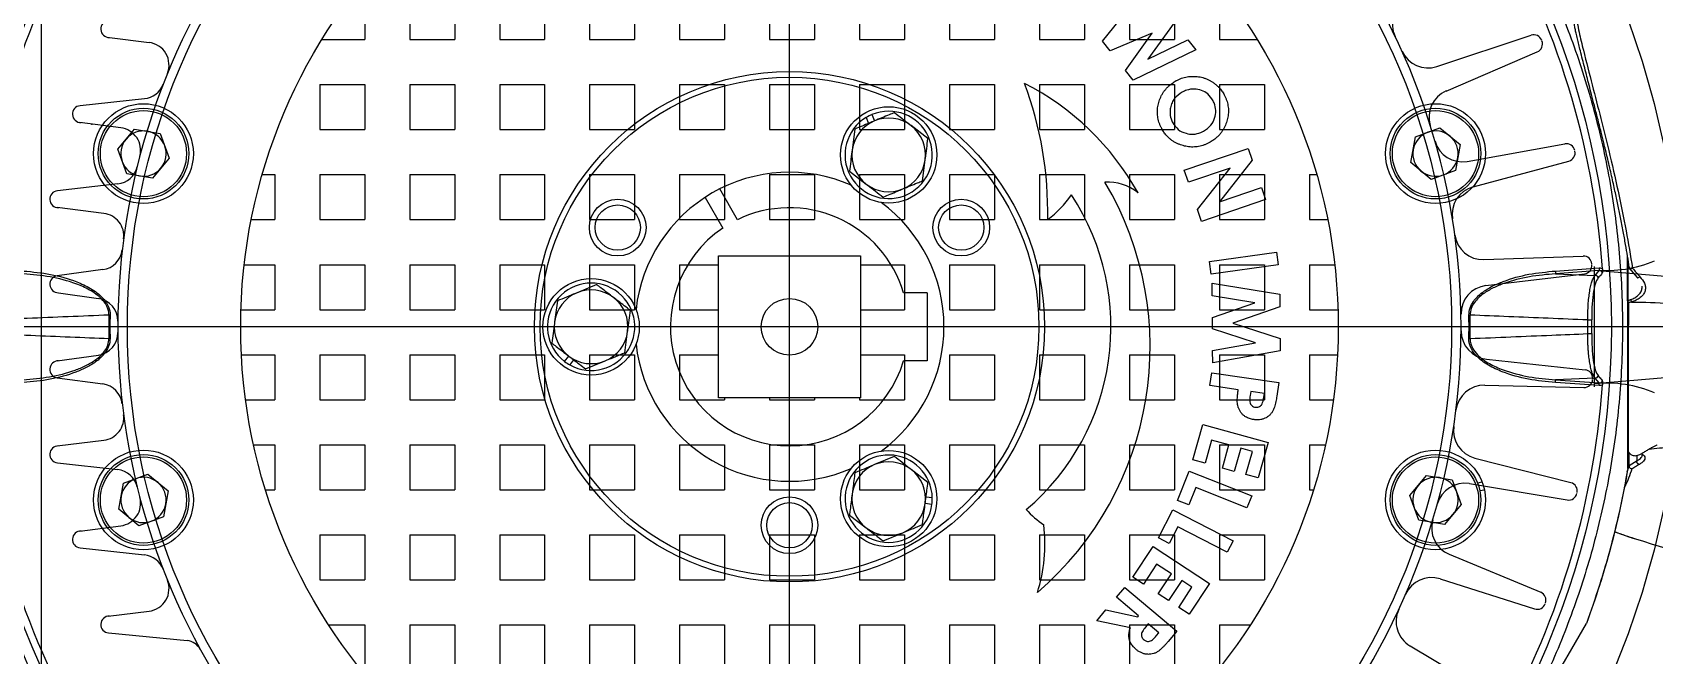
# Model space of a CAD drawing. Header units: millimetres. Extents: x 89978 to 501025, y -351975 to 835730.
# Drawn here: x 272104.1 to 272390.3, y -165499.4 to -165389.5 of the extents above; entities that cross this region are included whole.
import ezdxf

# ---------------------------------------------------------------- set-up
doc = ezdxf.new("R2010")
doc.units = ezdxf.units.MM
doc.header["$LTSCALE"] = 150
doc.linetypes.add('CENTER', pattern=[50.8, 31.75, -6.35, 6.35, -6.35])
doc.layers.add('------00 Load Bank', color=3, linetype='Continuous')

# ---------------------------------------------------------------- blocks, each defined once
blk = doc.blocks.new('A$C02650c35')
h = blk.add_hatch()
h.set_pattern_fill('SQUARE', color=0, scale=2.5, style=0)
h.set_pattern_definition([(0, (-1352.2724, -53.854), (0, 7.9375), [7.9375, -7.9375]), (90, (-1352.2724, -53.854), (-7.9375, 5e-16), [7.9375, -7.9375])])
h.paths.add_polyline_path([(510, 542.5), (510, 555), (522.5, 555), (522.5, 639.32, 0.414214), (425.68, 542.5)])
h.paths.add_polyline_path([(619.32, 542.5, 0.414214), (522.5, 639.32), (522.5, 555), (535, 555), (535, 542.5)])
h.paths.add_polyline_path([(535, 530), (522.5, 530), (522.5, 445.68, 0.414214), (619.32, 542.5), (535, 542.5)])
h.paths.add_polyline_path([(510, 530), (510, 542.5), (425.68, 542.5, 0.414214), (522.5, 445.68), (522.5, 530)])
at = {"color": 0, "linetype": 'CENTER'}
blk.add_line((522.5, 1085), (522.5, 0), dxfattribs=at)
at = {"color": 0}
for p, q in [((512.5, 684.5), (513.56, 697.01)), ((532.5, 684.5), (531.44, 697.01)), ((522.5, 684.5), (511.89, 684.5)), ((533.11, 684.5), (522.5, 684.5)), ((510.65, 665.02), (510.03, 682.52)), ((515.24, 665.38), (513.14, 682.76)), ((528.2, 665.46), (530.08, 682.87)), ((532.8, 665.16), (533.2, 682.66)), ((493.33, 662.09), (490.23, 679.32)), ((497.83, 663.1), (493.28, 680)), ((545.64, 663.4), (549.98, 680.36)), ((550.15, 662.45), (553.04, 679.72)), ((476.61, 656.72), (471.09, 673.33)), ((480.92, 658.36), (474, 674.44)), ((562.61, 658.87), (569.32, 675.05)), ((566.94, 657.29), (572.25, 673.97)), ((578.77, 651.98), (587.71, 667.03)), ((516.5, 566.8), (528.5, 566.8)), ((516.5, 566.8), (516.5, 562.62)), ((528.5, 566.8), (528.5, 562.62)), ((510, 530), (510, 555)), ((510, 555), (535, 555)), ((535, 555), (535, 530)), ((535, 530), (510, 530)), ((576.49, 422.35), (577.84, 436.21)), ((471.5, 422.5), (472.36, 429.51)), ((573.51, 422.32), (572.64, 429.51)), ((482.27, 428.69), (483.51, 417.34)), ((561.49, 417.34), (562.73, 428.69)), ((487.41, 424.53), (486.49, 417.31)), ((497.31, 423.97), (498.51, 413.33)), ((546.49, 413.33), (547.68, 423.97)), ((558.51, 417.31), (557.59, 424.53)), ((502.5, 421.54), (501.49, 413.32)), ((512.42, 421.34), (513.51, 413.3)), ((531.48, 413.3), (532.58, 421.34)), ((543.51, 413.32), (542.5, 421.54)), ((516.5, 413.5), (517.5, 420.56)), ((528.51, 413.29), (527.49, 420.56)), ((370.3, 410.5), (674.7, 410.5)), ((370.3, 410.5), (674.7, 410.5))]:
    blk.add_line(p, q, dxfattribs=at)
at = {"color": 0, "linetype": 'Continuous', "lineweight": 25}
for p, q in [((515.5, 692.92), (515.31, 692.93)), ((545.31, 692.93), (545.15, 692.92)), ((547.5, 690.4), (510.24, 690.4)), ((512.18, 690.65), (513.79, 692.06)), ((535.4, 690.47), (535.75, 690.4)), ((546.93, 690.67), (544.59, 690.67)), ((546.08, 692.07), (545.15, 692.07)), ((546.93, 690.67), (546.07, 692.07)), ((547.01, 690.67), (546.93, 690.67)), ((548.1, 690.29), (547.01, 690.67)), ((559.91, 691.76), (559.97, 691.97)), ((512.12, 685.34), (512.6, 685.38)), ((512.66, 677.63), (512.12, 685.34)), ((513.44, 684.65), (512.6, 685.38)), ((512.6, 685.38), (513.14, 677.67)), ((513.14, 677.67), (513.44, 684.65)), ((521.29, 683.34), (521.29, 684.04)), ((523.71, 683.34), (523.71, 684.04)), ((532.4, 685.38), (531.56, 684.65)), ((531.56, 684.65), (531.86, 677.67)), ((531.86, 677.67), (532.4, 685.38)), ((532.88, 685.34), (532.34, 677.63)), ((532.88, 685.34), (532.4, 685.38)), ((522.5, 683.34), (522.5, 662.6)), ((614.07, 660.42), (574.8, 683.09)), ((512.66, 677.63), (513.14, 677.67)), ((532.34, 677.63), (531.86, 677.67)), ((549.92, 664.71), (550.08, 663.91)), ((551.29, 665.1), (551.44, 664.32)), ((520.44, 662.37), (520.44, 662.58)), ((524.56, 662.37), (524.56, 662.58)), ((487.41, 657.27), (490.37, 660.82)), ((490.37, 660.82), (494.92, 660.02)), ((494.92, 660.02), (496.51, 655.69)), ((548.7, 654.89), (549.5, 659.44)), ((549.5, 659.44), (553.83, 661.03)), ((553.83, 661.03), (557.38, 658.07)), ((489, 652.93), (487.41, 657.27)), ((496.51, 655.69), (493.55, 652.14)), ((557.38, 658.07), (556.58, 653.52)), ((493.55, 652.14), (489, 652.93)), ((552.25, 651.93), (548.7, 654.89)), ((556.58, 653.52), (552.25, 651.93)), ((509.36, 628.4), (511.59, 628.71)), ((510.98, 616.58), (509.36, 628.4)), ((511.59, 628.71), (513.21, 616.88)), ((514.82, 617.06), (516.77, 629.01)), ((516.77, 629.01), (519, 629.03)), ((519, 629.03), (521.83, 620.73)), ((521.83, 620.73), (524.55, 629.08)), ((524.55, 629.08), (526.74, 629.1)), ((526.74, 629.1), (528.86, 617.18)), ((530.6, 617), (532.33, 628.82)), ((532.33, 628.82), (534.72, 628.48)), ((539.7, 615.43), (542.89, 626.93)), ((542.89, 626.93), (549.16, 625.19)), ((491.03, 623.41), (493.09, 624.11)), ((493.09, 624.11), (500.45, 618.34)), ((497.92, 625.75), (500.07, 626.48)), ((500.45, 618.34), (497.92, 625.75)), ((500.07, 626.48), (503.91, 615.21)), ((518.27, 624.63), (517.03, 617.08)), ((520.85, 617.11), (518.27, 624.63)), ((525.32, 624.69), (522.85, 617.13)), ((526.67, 617.16), (525.32, 624.69)), ((534.26, 626.29), (533.91, 623.87)), ((534.89, 626.2), (534.26, 626.29)), ((544.47, 624.18), (543.89, 622.11)), ((548.57, 623.04), (544.47, 624.18)), ((547.94, 613), (552.31, 624.05)), ((549.16, 625.19), (548.57, 623.04)), ((552.31, 624.05), (554.42, 623.21)), ((494.87, 612.14), (491.03, 623.41)), ((533.59, 621.68), (532.85, 616.67)), ((533.91, 623.87), (534.62, 623.77)), ((543.89, 622.11), (547.99, 620.97)), ((554.42, 623.21), (550.84, 614.17)), ((501.84, 614.51), (494.5, 620.26)), ((494.5, 620.26), (497.02, 612.87)), ((543.31, 620), (542.47, 616.98)), ((547.41, 618.87), (543.31, 620)), ((547.99, 620.97), (547.41, 618.87)), ((554.75, 610.15), (560.23, 620.76)), ((562.25, 619.72), (557.77, 611.03)), ((560.23, 620.76), (562.25, 619.72)), ((513.21, 616.88), (510.98, 616.58)), ((517.03, 617.08), (514.82, 617.06)), ((522.85, 617.13), (520.85, 617.11)), ((528.86, 617.18), (526.67, 617.16)), ((532.85, 616.67), (530.6, 617)), ((545.97, 613.69), (539.7, 615.43)), ((542.47, 616.98), (546.57, 615.84)), ((546.57, 615.84), (545.97, 613.69)), ((561.24, 606.65), (567.75, 616.59)), ((567.75, 616.59), (573.18, 613.04)), ((471.91, 612.8), (473.67, 614.19)), ((475.32, 605.74), (471.91, 612.8)), ((473.67, 614.19), (479, 603.13)), ((497.02, 612.87), (494.87, 612.14)), ((503.91, 615.21), (501.84, 614.51)), ((553.11, 610.95), (547.94, 613)), ((550.84, 614.17), (553.9, 612.96)), ((553.9, 612.96), (553.11, 610.95)), ((568.42, 613.51), (567.24, 611.71)), ((571.97, 611.19), (568.42, 613.51)), ((573.18, 613.04), (571.97, 611.19)), ((468.87, 610.39), (475.32, 605.74)), ((559.71, 607.59), (554.75, 610.15)), ((557.77, 611.03), (560.71, 609.51)), ((566.05, 609.89), (564.34, 607.27)), ((569.6, 607.57), (566.05, 609.89)), ((567.24, 611.71), (570.79, 609.39)), ((568.46, 601.68), (576.15, 610.85)), ((576.15, 610.85), (578, 609.29)), ((560.71, 609.51), (559.71, 607.59)), ((564.34, 607.27), (567.89, 604.95)), ((570.79, 609.39), (569.6, 607.57)), ((576.47, 607.68), (574.89, 605.8)), ((576.95, 607.27), (576.47, 607.68)), ((472.15, 597.7), (462.59, 605.41)), ((477.28, 601.77), (470.74, 606.47)), ((470.74, 606.47), (473.85, 599.05)), ((566.67, 603.09), (561.24, 606.65)), ((567.89, 604.95), (566.67, 603.09)), ((573.46, 604.1), (570.2, 600.21)), ((572.43, 598.34), (573.63, 603.96)), ((573.63, 603.96), (573.46, 604.1)), ((574.89, 605.8), (575.44, 605.34)), ((479, 603.13), (477.28, 601.77)), ((570.2, 600.21), (568.46, 601.68)), ((575.59, 602.64), (574.34, 596.74)), ((473.85, 599.05), (472.15, 597.7)), ((574.34, 596.74), (572.43, 598.34)), ((489.31, 566.93), (487.03, 563.95)), ((549.94, 566.93), (547.65, 563.95)), ((552.68, 567.7), (552.53, 566.59)), ((553.81, 567.63), (553.66, 566.44)), ((496.76, 565.96), (493.03, 566.44)), ((545.37, 560.98), (546.81, 557.51)), ((560.25, 559.02), (558.82, 562.49)), ((485.08, 557.05), (486.18, 557.51)), ((485.59, 556.03), (486.62, 556.46)), ((495.06, 553.07), (497.35, 556.05)), ((555.69, 553.07), (557.97, 556.05)), ((487.62, 554.04), (491.34, 553.56)), ((503.61, 533.33), (498.19, 530.19)), ((499.69, 527.6), (505.11, 530.73)), ((527.07, 513.46), (523.35, 513.94)), ((529.94, 506.52), (528.5, 509.99)), ((515.06, 508.48), (516.5, 505.01)), ((529.24, 503.77), (528.35, 504.45)), ((517.93, 501.54), (521.65, 501.06)), ((528.61, 502.81), (527.66, 503.55)), ((488.42, 431.48), (492.75, 433.07)), ((492.75, 433.07), (496.3, 430.11)), ((548.49, 429.31), (551.45, 432.86)), ((551.45, 432.86), (556, 432.07)), ((487.62, 426.93), (488.42, 431.48)), ((496.3, 430.11), (495.5, 425.56)), ((550.08, 424.98), (548.49, 429.31)), ((556, 432.07), (557.59, 427.73)), ((491.17, 423.97), (487.62, 426.93)), ((557.59, 427.73), (554.63, 424.18)), ((495.5, 425.56), (491.17, 423.97)), ((554.63, 424.18), (550.08, 424.98)), ((520.44, 422.63), (520.44, 422.42)), ((524.56, 422.63), (524.56, 422.42)), ((370.3, 410.5), (672.07, 410.5)), ((370.3, 410.5), (672.07, 410.5))]:
    blk.add_line(p, q, dxfattribs=at)
at = {"color": 0, "linetype": 'CENTER', "ltscale": 5}
blk.add_line((735.74, 542.5), (399.5, 542.5), dxfattribs=at)
at = {"color": 0}
for radius in [441, 403, 399.8, 157.5, 116.82, 96.82, 5]:
    blk.add_circle((522.5, 542.5), radius, dxfattribs=at)
at = {"color": 0, "linetype": 'CENTER'}
blk.add_circle((522.5, 542.5), 420, dxfattribs=at)
blk.add_circle((522.5, 542.5), 420, dxfattribs=at)
at = {"color": 0, "linetype": 'Continuous', "lineweight": 25}
for centre, radius in [((522.5, 542.5), 145), ((491.96, 656.48), 8.8), ((491.96, 656.48), 8), ((491.96, 656.48), 7.6), ((553.04, 656.48), 8.8), ((553.04, 656.48), 8), ((553.04, 656.48), 7.6), ((522.5, 542.5), 45), ((522.5, 542.5), 44), ((505, 572.81), 5), ((505, 572.81), 4), ((492.19, 560), 8.5), ((552.81, 560), 8.5), ((557.5, 542.5), 5), ((557.5, 542.5), 4), ((505, 512.19), 5), ((505, 512.19), 4), ((522.5, 507.5), 8.5), ((491.96, 428.52), 8.8), ((491.96, 428.52), 8), ((491.96, 428.52), 7.6), ((553.04, 428.52), 8.8), ((553.04, 428.52), 8), ((553.04, 428.52), 7.6)]:
    blk.add_circle(centre, radius, dxfattribs=at)
at = {"color": 0}
for centre, radius, start, end in [((522.5, 542.5), 201.5, 48.3996, 75.3621), ((522.5, 542.5), 181.5, 49.5657, 75.3621), ((522.5, 542.5), 177.5, 49.7845, 75.3621), ((490.04, 686.44), 22.55, 355.4191, 22.6504), ((554.96, 686.44), 22.55, 157.3496, 184.581), ((511.53, 682.57), 1.5, 94.4788, 182.0188), ((511.65, 682.58), 1.5, 6.8882, 94.4282), ((531.57, 682.71), 1.5, 86.297, 173.8369), ((531.7, 682.7), 1.5, 358.7064, 86.2464), ((551.44, 679.99), 1.5, 78.1152, 165.6551), ((551.56, 679.96), 1.5, 350.5246, 78.0645), ((491.71, 679.58), 1.5, 102.6606, 190.2006), ((491.83, 679.61), 1.5, 15.07, 102.61), ((570.71, 674.47), 1.5, 69.9334, 157.4733), ((570.82, 674.43), 1.5, 342.3428, 69.8827), ((472.51, 673.81), 1.5, 110.8424, 198.3824), ((472.63, 673.85), 1.5, 23.2519, 110.7918), ((505.65, 664.84), 5, 277.8422, 2.0188), ((520.2, 665.98), 5, 186.8882, 271.0648), ((523.23, 666), 5, 269.6604, 353.8369), ((537.8, 665.05), 5, 178.7064, 262.883), ((488.41, 661.2), 5, 286.024, 10.2006), ((502.66, 664.4), 5, 195.07, 279.2466), ((540.8, 664.64), 5, 261.4785, 345.6551), ((555.09, 661.62), 5, 170.5246, 254.7012), ((522.5, 542.5), 118.5, 90, 128.0234), ((485.51, 660.33), 5, 203.2519, 287.4284), ((522.5, 542.5), 118.5, 51.9766, 90), ((558, 660.79), 5, 253.2967, 337.4733), ((471.86, 655.14), 5, 294.2058, 18.3824), ((571.71, 655.77), 5, 162.3428, 246.5194), ((469.12, 653.87), 5, 211.4337, 295.6103), ((574.47, 654.53), 5, 245.1149, 329.2915), ((522.5, 542.5), 21, 106.6015, 205.904), ((522.5, 542.5), 21, 214.096, 73.3985), ((522.5, 542.5), 118.5, 233.1958, 270), ((522.5, 542.5), 118.5, 270, 306.8042), ((580.83, 435.92), 3, 118.6907, 174.4269), ((476.33, 429.03), 4, 67.8579, 173.1157), ((568.67, 429.03), 4, 6.8843, 112.1421), ((478.29, 428.26), 4, 6.2406, 68.8453), ((566.71, 428.26), 4, 111.1547, 173.7594), ((491.38, 424.02), 4, 75.2826, 172.7119), ((493.34, 423.52), 4, 6.4062, 76.2294), ((551.66, 423.52), 4, 103.7706, 173.5938), ((553.62, 424.02), 4, 7.2881, 104.7174), ((506.47, 421.05), 4, 82.4807, 172.9947), ((508.46, 420.81), 4, 7.7186, 83.4186), ((521.47, 420), 4, 89.5168, 172.0126), ((523.53, 420), 4, 7.9874, 90.4833), ((536.54, 420.81), 4, 96.5814, 172.2814), ((538.53, 421.05), 4, 7.0054, 97.5193), ((470, 422.5), 1.5, 185.5728, 360), ((575, 422.5), 1.5, 180, 354.4272), ((485, 417.5), 1.5, 186.2405, 360), ((560, 417.5), 1.5, 180, 353.7595), ((500, 413.5), 1.5, 186.406, 360), ((515, 413.5), 1.5, 187.7185, 360), ((530, 413.5), 1.5, 180, 352.2815), ((545, 413.5), 1.5, 180, 353.594)]:
    blk.add_arc(centre, radius, start, end, dxfattribs=at)
at = {"color": 0, "linetype": 'Continuous', "lineweight": 25}
for centre, radius, start, end in [((522.5, 542.5), 170, 86.2622, 117.3611), ((522.5, 542.5), 165.5, 0.0003, 205.5882), ((522.5, 542.5), 170, 55.2614, 78.9879), ((522.5, 542.5), 143.8, 94.0829, 145.9171), ((513.96, 684.65), 0.52, 97.0684, 180.3842), ((522.5, 542.5), 141.54, 89.5083, 90.4917), ((531.04, 684.65), 0.52, 359.6158, 82.9316), ((522.5, 542.5), 143.8, 34.0829, 85.9171), ((522.5, 542.5), 140.84, 90, 90.4917), ((522.5, 542.5), 140.84, 89.5083, 90), ((522.5, 542.5), 120.1, 90, 90.9834), ((522.5, 542.5), 119.89, 89.0166, 90.9834), ((522.5, 542.5), 120.1, 89.0166, 90), ((491.96, 656.48), 4, 140.1169, 200.1169), ((491.96, 656.48), 4, 80.1169, 140.1169), ((491.96, 656.48), 4, 20.1169, 80.1169), ((553.04, 656.48), 4, 110.1169, 170.1169), ((553.04, 656.48), 4, 50.1169, 110.1169), ((553.04, 656.48), 4, 350.1169, 50.1169), ((491.96, 656.48), 4, 320.1169, 20.1169), ((553.04, 656.48), 4, 170.1169, 230.1169), ((553.04, 656.48), 4, 290.1169, 350.1169), ((491.96, 656.48), 4, 200.1169, 260.1169), ((491.96, 656.48), 4, 260.1169, 320.1169), ((553.04, 656.48), 4, 230.1169, 290.1169), ((522.51, 561.91), 48.28, 119.3381, 152.799), ((526.06, 549.03), 57.09, 40.6689, 120.6281), ((505.83, 598.53), 8.86, 141.9098, 182.3797), ((522.5, 557.03), 42.19, 40.2036, 123.4347), ((488.96, 577.27), 18.16, 36.4481, 55.4991), ((502.27, 523.14), 64.93, 88.848, 110.4642), ((542.76, 597.55), 17.87, 312.0003, 325.227), ((560.84, 559.35), 28.21, 72.4001, 96.9064), ((522.5, 542.5), 27.25, 90, 143.52), ((522.5, 542.5), 27.25, 36.48, 90), ((492.19, 560), 7.7, 211.0083, 202.5227), ((552.81, 560), 7.7, 91.0083, 82.5227), ((552.81, 560), 7.7, 82.3852, 91.0083), ((492.19, 560), 6.5, 142.5227, 202.5227), ((492.19, 560), 6.5, 82.5227, 142.5227), ((492.19, 560), 6.5, 22.5227, 82.5227), ((552.81, 560), 6.5, 142.5227, 202.5227), ((552.81, 560), 6.5, 82.5227, 142.5227), ((552.81, 560), 6.5, 22.5227, 82.5227), ((492.19, 560), 6.5, 322.5227, 22.5227), ((552.81, 560), 6.5, 322.5227, 22.5227), ((492.19, 560), 7.7, 202.3852, 211.0083), ((492.19, 560), 6.5, 202.5227, 262.5227), ((492.19, 560), 6.5, 262.5227, 322.5227), ((552.81, 560), 6.5, 202.5227, 262.5227), ((552.81, 560), 6.5, 262.5227, 322.5227), ((522.5, 542.5), 27.25, 156.48, 263.52), ((522.5, 542.5), 27.25, 276.48, 23.52), ((522.5, 507.5), 7.7, 331.0083, 322.5227), ((522.5, 507.5), 6.5, 82.5227, 142.5227), ((522.5, 507.5), 6.5, 22.5227, 82.5227), ((522.5, 507.5), 6.5, 142.5227, 202.5227), ((522.5, 507.5), 6.5, 322.5227, 22.5227), ((522.5, 507.5), 6.5, 202.5227, 262.5227), ((522.5, 507.5), 7.7, 322.3852, 331.0083), ((522.5, 507.5), 6.5, 262.5227, 322.5227), ((522.5, 542.5), 143.8, 214.0829, 265.9171), ((522.5, 542.5), 143.8, 274.0829, 325.9171), ((491.96, 428.52), 4, 110.1169, 170.1169), ((491.96, 428.52), 4, 50.1169, 110.1169), ((553.04, 428.52), 4, 80.1169, 140.1169), ((553.04, 428.52), 4, 20.1169, 80.1169), ((491.96, 428.52), 4, 350.1169, 50.1169), ((553.04, 428.52), 4, 140.1169, 200.1169), ((553.04, 428.52), 4, 320.1169, 20.1169), ((491.96, 428.52), 4, 170.1169, 230.1169), ((491.96, 428.52), 4, 290.1169, 350.1169), ((553.04, 428.52), 4, 200.1169, 260.1169), ((491.96, 428.52), 4, 230.1169, 290.1169), ((553.04, 428.52), 4, 260.1169, 320.1169), ((522.5, 542.5), 119.89, 269.0166, 270.9834), ((522.5, 542.5), 120.1, 269.0166, 270.9834)]:
    blk.add_arc(centre, radius, start, end, dxfattribs=at)
for points, knots in [([(559.91, 691.77), (562.13, 699.15), (566.58, 713.9), (571.18, 729.26), (573.33, 737.29), (573.49, 737.89)], [0, 0, 0, 0, 0.481211, 0.961441, 1, 1, 1, 1]), ([(518.14, 691.07), (518.17, 693.31), (518.24, 697.5), (518.89, 703.28), (519.8, 708.25), (520.92, 712.53), (522.16, 716.17), (523.47, 719.21), (524.78, 721.61), (526.03, 723.37), (527.31, 724.39), (528.91, 724.93), (530.78, 725.29), (532.96, 724.96), (534.96, 723.93), (536.78, 722.2), (538.39, 719.8), (539.8, 716.75), (541.03, 713.05), (542.1, 708.66), (543.01, 703.54), (543.68, 698.6), (543.99, 695.36), (544.1, 694.11)], [0, 0, 0, 0, 0.080739, 0.151235, 0.213353, 0.268442, 0.318269, 0.361669, 0.398556, 0.428698, 0.452315, 0.472715, 0.51153, 0.548468, 0.58504, 0.622842, 0.663507, 0.708451, 0.759052, 0.815438, 0.879842, 0.953818, 1, 1, 1, 1]), ([(608.92, 688.89), (608.1, 689.39), (606.45, 690.39), (603.83, 691.9), (601.1, 693.41), (598.24, 694.91), (594.93, 696.57), (591.79, 698.06), (588.88, 699.36), (586.64, 700.32), (584.34, 701.27), (581.98, 702.2), (579.57, 703.12), (577.91, 703.71), (577.08, 704)], [0, 0, 0, 0, 0.09594, 0.191903, 0.287866, 0.384015, 0.480164, 0.609768, 0.674639, 0.73951, 0.804594, 0.869678, 0.934839, 1, 1, 1, 1]), ([(544.46, 690.4), (544.72, 690.65), (545.19, 691.07), (545.27, 691.77), (545.09, 692.4), (544.8, 692.94), (544.53, 693.4), (544.34, 693.71), (544.15, 694.02), (543.97, 694.33), (543.8, 694.62), (543.6, 695), (543.41, 695.38), (543.32, 695.59), (543.33, 695.57), (543.33, 695.56)], [0, 0, 0, 0, 0.262295, 0.455554, 0.590671, 0.681426, 0.714569, 0.742061, 0.766203, 0.789458, 0.813958, 0.840345, 0.898886, 0.968766, 1, 1, 1, 1]), ([(513.69, 692.55), (514.05, 692.85), (514.6, 693.3), (515.46, 693.54), (516.15, 693.5), (516.81, 693.19), (517.38, 692.62), (517.84, 691.89), (518.04, 691.34), (518.14, 691.07)], [0, 0, 0, 0, 0.246799, 0.37212, 0.497923, 0.623252, 0.748966, 0.874706, 1, 1, 1, 1]), ([(517.71, 690.91), (517.61, 691.16), (517.41, 691.65), (516.97, 692.27), (516.42, 692.71), (515.9, 692.92), (515.59, 692.92), (515.5, 692.92)], [0, 0, 0, 0, 0.2364693, 0.4649886, 0.6844481, 0.8981668, 1, 1, 1, 1]), ([(544.89, 692.75), (544.95, 692.88), (545.12, 693.21), (545.46, 693.43), (545.83, 693.43), (546.29, 693.15), (546.58, 692.73), (546.76, 692.45)], [0, 0, 0, 0, 0.1113461, 0.289132, 0.4681523, 0.6466755, 1, 1, 1, 1]), ([(546.07, 692.07), (545.91, 692.34), (545.66, 692.74), (545.4, 692.88), (545.31, 692.93)], [0, 0, 0, 0, 0.6766097, 1, 1, 1, 1]), ([(467.45, 681.24), (467.94, 681.32), (468.94, 681.48), (471.06, 681.9), (474.76, 682.84), (479.89, 684.13), (485.77, 685.65), (492.04, 687.21), (498.66, 688.73), (505.6, 690.15), (509.98, 690.87), (512.16, 691.22)], [0, 0, 0, 0, 0.031208, 0.063948, 0.128136, 0.253531, 0.37911, 0.503481, 0.668872, 0.834848, 1, 1, 1, 1]), ([(511.98, 690.67), (511.34, 690.57), (510.02, 690.36), (507.92, 690), (505.63, 689.59), (503.29, 689.14), (501.32, 688.73), (499.77, 688.41), (498.55, 688.14), (497.26, 687.86), (495.88, 687.55), (494.43, 687.21), (492.9, 686.86), (491.43, 686.5), (489.86, 686.12), (488, 685.66), (485.81, 685.1), (483.58, 684.53), (481.63, 684.03), (479.92, 683.59), (478.36, 683.19), (476.85, 682.8), (475.34, 682.42), (473.96, 682.07), (472.75, 681.77), (471.71, 681.51), (470.79, 681.3), (469.96, 681.12), (469.2, 680.98), (468.48, 680.86), (467.99, 680.78), (467.74, 680.74)], [0, 0, 0, 0, 0.049094, 0.102093, 0.159038, 0.21996, 0.27448, 0.301995, 0.33101, 0.361541, 0.393603, 0.427211, 0.462382, 0.499132, 0.527423, 0.568929, 0.623911, 0.672564, 0.714497, 0.749584, 0.781124, 0.812494, 0.843715, 0.874803, 0.897512, 0.917804, 0.937796, 0.953294, 0.968781, 0.984376, 1, 1, 1, 1]), ([(517.93, 690.38), (517.03, 690.38), (514.76, 690.38), (512.11, 690.38), (510.54, 690.38), (510.15, 690.38)], [0, 0, 0, 0, 0.331541, 0.833602, 1, 1, 1, 1]), ([(510.5, 690.43), (510.75, 690.43), (512.21, 690.43), (514.74, 690.43), (517.02, 690.43), (517.93, 690.43)], [0, 0, 0, 0, 0.113791, 0.650536, 1, 1, 1, 1]), ([(511.98, 690.67), (512.02, 690.67), (512.1, 690.67), (512.2, 690.68), (512.26, 690.71), (512.29, 690.76), (512.31, 690.8), (512.31, 690.85), (512.28, 691), (512.21, 691.13), (512.16, 691.22)], [0, 0, 0, 0, 0.135828, 0.265412, 0.386223, 0.443735, 0.500875, 0.570623, 0.675657, 1, 1, 1, 1]), ([(512.16, 691.22), (512.42, 691.45), (512.93, 691.89), (513.44, 692.33), (513.69, 692.55)], [0, 0, 0, 0, 0.499828, 1, 1, 1, 1]), ([(513.79, 692.06), (513.8, 692.06), (513.81, 692.07), (513.83, 692.1), (513.84, 692.14), (513.84, 692.2), (513.81, 692.34), (513.74, 692.47), (513.69, 692.55)], [0, 0, 0, 0, 0.0419084, 0.1361676, 0.2303621, 0.3283968, 0.5406618, 1, 1, 1, 1]), ([(517.71, 690.91), (517.75, 690.92), (517.83, 690.94), (517.95, 690.99), (518.06, 691.03), (518.11, 691.06), (518.14, 691.07)], [0, 0, 0, 0, 0.247953, 0.499999, 0.75231, 1, 1, 1, 1]), ([(517.93, 690.43), (517.89, 690.51), (517.8, 690.66), (517.74, 690.82), (517.71, 690.91)], [0, 0, 0, 0, 0.474086, 1, 1, 1, 1]), ([(517.93, 690.43), (517.93, 690.43), (517.97, 690.43), (518.08, 690.44), (518.49, 690.44), (519.43, 690.42), (520.79, 690.44), (521.85, 690.46), (522.33, 690.47)], [0, 0, 0, 0, 0.000014, 0.027847, 0.077877, 0.276594, 0.677195, 1, 1, 1, 1]), ([(518.14, 691.07), (518.16, 690.96), (518.19, 690.78), (518.19, 690.6), (518.21, 690.53), (518.23, 690.51), (518.24, 690.5), (518.28, 690.5), (518.36, 690.51), (518.56, 690.52), (519.23, 690.55), (520.57, 690.57), (521.78, 690.51), (522.49, 690.47)], [0, 0, 0, 0, 0.068571, 0.109362, 0.113504, 0.117198, 0.121159, 0.126092, 0.139044, 0.171949, 0.24634, 0.557434, 1, 1, 1, 1]), ([(522.33, 690.47), (522.38, 690.47), (522.44, 690.47), (522.49, 690.47), (522.49, 690.47)], [0, 0, 0, 0, 0.99964, 1, 1, 1, 1]), ([(522.33, 690.4), (522.33, 690.41), (522.33, 690.43), (522.33, 690.45), (522.33, 690.46), (522.33, 690.47)], [0, 0, 0, 0, 0.2440913, 0.6583838, 1, 1, 1, 1]), ([(522.49, 690.47), (522.5, 690.47), (522.92, 690.47), (523.75, 690.47), (524.98, 690.47), (526.2, 690.47), (527.7, 690.47), (529.44, 690.47), (531.43, 690.47), (533.38, 690.47), (535.24, 690.47), (537, 690.47), (538.64, 690.47), (540.16, 690.47), (541.56, 690.47), (542.84, 690.47), (543.99, 690.47), (544.98, 690.47), (545.81, 690.48), (546.47, 690.47), (546.97, 690.47), (547.28, 690.47), (547.43, 690.47), (547.39, 690.47), (547.26, 690.47), (547.08, 690.47), (546.83, 690.47), (546.52, 690.47), (546.25, 690.47), (546.12, 690.47)], [0, 0, 0, 0, 0.00057, 0.026589, 0.052668, 0.078936, 0.105271, 0.149109, 0.193251, 0.238348, 0.283774, 0.327649, 0.371526, 0.415722, 0.459397, 0.503376, 0.54831, 0.593575, 0.637402, 0.681544, 0.726653, 0.772095, 0.815934, 0.86008, 0.887906, 0.915811, 0.943954, 0.972176, 1, 1, 1, 1]), ([(546.12, 690.47), (546.12, 690.47), (545.79, 690.46), (545.27, 690.42), (544.66, 690.42), (544.48, 690.44), (544.46, 690.44), (544.46, 690.44)], [0, 0, 0, 0, 0.000014, 0.721883, 0.941695, 0.994395, 1, 1, 1, 1]), ([(546.76, 692.45), (546.74, 692.37), (546.71, 692.26), (546.61, 692.14), (546.52, 692.06), (546.41, 692.02), (546.25, 692.02), (546.15, 692.05), (546.07, 692.07)], [0, 0, 0, 0, 0.260789, 0.385023, 0.499995, 0.615046, 0.739437, 1, 1, 1, 1]), ([(546.76, 692.45), (546.9, 692.22), (547.18, 691.78), (547.44, 691.33), (547.57, 691.11)], [0, 0, 0, 0, 0.4997355, 1, 1, 1, 1]), ([(547.57, 691.11), (547.55, 691.02), (547.51, 690.91), (547.42, 690.8), (547.36, 690.75), (547.29, 690.7), (547.19, 690.68), (547.09, 690.67), (547.04, 690.67), (547.01, 690.67)], [0, 0, 0, 0, 0.339906, 0.441459, 0.499633, 0.619848, 0.742941, 0.870108, 1, 1, 1, 1]), ([(547.5, 690.4), (549.81, 689.98), (554.43, 689.14), (561.29, 687.45), (568.1, 685.48), (572.57, 683.88), (574.8, 683.09)], [0, 0, 0, 0, 0.24861, 0.497769, 0.748603, 1, 1, 1, 1]), ([(547.57, 691.11), (548.67, 690.75), (549.88, 690.36), (550.79, 689.8), (550.87, 689.75)], [0, 0, 0, 0, 0.9063, 1, 1, 1, 1]), ([(558.63, 688.04), (558.76, 688.43), (559.03, 689.17), (559.47, 690.45), (559.76, 691.31), (559.9, 691.76)], [0, 0, 0, 0, 0.345184, 0.660587, 1, 1, 1, 1]), ([(558.63, 688.04), (558.64, 688.1), (558.84, 688.64), (559.28, 689.91), (559.69, 691.15), (559.9, 691.76)], [0, 0, 0, 0, 0.049764, 0.525006, 1, 1, 1, 1]), ([(559.91, 691.77), (559.91, 691.77), (559.92, 691.76), (559.9, 691.76), (559.9, 691.76)], [0, 0, 0, 0, 0.761057, 1, 1, 1, 1]), ([(375.53, 542.5), (375.57, 539.99), (375.64, 534.97), (376.24, 527.44), (377.21, 519.94), (378.7, 511.75), (380.85, 502.91), (383.83, 493.49), (387.45, 484.25), (391.7, 475.24), (396.94, 465.85), (403.29, 456.25), (410.93, 446.56), (419.44, 437.47), (428.68, 429.14), (438.58, 421.64), (448.99, 415.04), (460.04, 409.27), (471.5, 404.47), (483.3, 400.68), (495.31, 397.89), (507.63, 396.11), (520.05, 395.38), (532.47, 395.7), (544.72, 397.05), (556.95, 399.44), (568.89, 402.86), (580.48, 407.27), (591.61, 412.59), (602.35, 418.9), (612.51, 426.09), (621.98, 434.08), (630.71, 442.79), (638.75, 452.29), (645.96, 462.44), (652.27, 473.13), (657.62, 484.24), (662.07, 495.88), (665.17, 506.67), (667.23, 516.46), (668.52, 525.06), (669.3, 533.76), (669.54, 542.09), (669.34, 550.03), (668.76, 557.56), (667.79, 565.06), (666.16, 574.05), (663.54, 584.43), (659.53, 596.1), (654.52, 607.49), (648.55, 618.41), (641.7, 628.77), (634.06, 638.45), (625.54, 647.54), (616.32, 655.86), (606.44, 663.35), (596.02, 669.96), (584.98, 675.73), (573.51, 680.52), (561.69, 684.33), (549.67, 687.11), (537.34, 688.9), (524.95, 689.62), (512.53, 689.3), (500.28, 687.95), (488.05, 685.56), (476.11, 682.14), (464.5, 677.73), (453.38, 672.4), (442.64, 666.09), (432.49, 658.91), (423.02, 650.92), (414.29, 642.21), (406.25, 632.71), (399.04, 622.55), (392.74, 611.88), (387.39, 600.77), (382.94, 589.14), (379.83, 578.33), (377.77, 568.54), (376.49, 559.94), (375.68, 551.24), (375.58, 545.42), (375.53, 542.5)], [0, 0, 0, 0, 0.008148, 0.016329, 0.024509, 0.032722, 0.04336, 0.054073, 0.064787, 0.075604, 0.086421, 0.0997, 0.112979, 0.126448, 0.140113, 0.153362, 0.166751, 0.18014, 0.193805, 0.207084, 0.220364, 0.233832, 0.247498, 0.260747, 0.274136, 0.287525, 0.30119, 0.314439, 0.327781, 0.341217, 0.354882, 0.368162, 0.381441, 0.39491, 0.408575, 0.421824, 0.435213, 0.448602, 0.462267, 0.471652, 0.481085, 0.490519, 0.500003, 0.508151, 0.516332, 0.524512, 0.532725, 0.546005, 0.559284, 0.572753, 0.586418, 0.599667, 0.613056, 0.626445, 0.64011, 0.653359, 0.666701, 0.680137, 0.693803, 0.707051, 0.720441, 0.73383, 0.747495, 0.760744, 0.774133, 0.787522, 0.801187, 0.814436, 0.827825, 0.841214, 0.85488, 0.868159, 0.881438, 0.894907, 0.908572, 0.921851, 0.93513, 0.948599, 0.962264, 0.971649, 0.981082, 0.990516, 1, 1, 1, 1]), ([(512.12, 685.34), (512.12, 685.46), (512.12, 685.66), (512.22, 685.85), (512.26, 685.93)], [0, 0, 0, 0, 0.5379568, 1, 1, 1, 1]), ([(512.26, 685.93), (512.28, 685.94), (512.35, 685.94), (512.43, 685.94), (512.52, 685.94), (512.6, 685.94), (512.68, 685.94), (512.75, 685.93), (512.83, 685.93), (512.89, 685.92), (512.94, 685.91), (513, 685.91), (513.03, 685.9), (513.05, 685.9), (513.05, 685.9)], [0, 0, 0, 0, 0.069212, 0.2097706, 0.2811713, 0.3786196, 0.4768578, 0.5771423, 0.6779561, 0.7569079, 0.8359917, 0.9153568, 0.9947774, 1, 1, 1, 1]), ([(513.05, 685.9), (513.04, 685.9), (513.02, 685.9), (512.98, 685.89), (512.94, 685.88), (512.89, 685.87), (512.84, 685.85), (512.79, 685.82), (512.75, 685.79), (512.71, 685.75), (512.68, 685.7), (512.65, 685.67), (512.64, 685.63), (512.62, 685.59), (512.61, 685.55), (512.6, 685.51), (512.6, 685.46), (512.6, 685.42), (512.6, 685.39), (512.6, 685.38)], [0, 0, 0, 0, 0.0374453, 0.1128894, 0.1509386, 0.201822, 0.3054617, 0.3584232, 0.4086323, 0.5113057, 0.563965, 0.6162066, 0.6689549, 0.7232614, 0.778079, 0.8324879, 0.887335, 0.9434671, 1, 1, 1, 1]), ([(513.05, 685.9), (513.1, 685.85), (513.38, 685.61), (513.66, 685.37), (513.89, 685.17)], [0, 0, 0, 0, 0.172781, 1, 1, 1, 1]), ([(521.29, 683.34), (521.1, 683.34), (520.51, 683.34), (519.73, 683.36), (518.93, 683.4), (518.09, 683.45), (517.25, 683.53), (516.48, 683.64), (515.94, 683.73), (515.44, 683.83), (514.98, 683.94), (514.56, 684.07), (514.2, 684.2), (513.89, 684.34), (513.63, 684.49), (513.5, 684.59), (513.44, 684.65)], [0, 0, 0, 0, 0.053942, 0.163293, 0.218797, 0.282315, 0.411672, 0.477663, 0.541788, 0.606376, 0.67241, 0.738939, 0.803045, 0.867598, 0.933556, 1, 1, 1, 1]), ([(513.89, 685.17), (514.19, 684.99), (514.79, 684.63), (516.67, 684.26), (518.92, 684.05), (520.54, 684.04), (521.29, 684.04)], [0, 0, 0, 0, 0.26088, 0.522101, 0.781009, 1, 1, 1, 1]), ([(523.71, 684.04), (524.55, 684.04), (526.22, 684.06), (528.45, 684.28), (530.24, 684.64), (530.82, 684.99), (531.11, 685.17)], [0, 0, 0, 0, 0.246578, 0.492779, 0.743923, 1, 1, 1, 1]), ([(531.56, 684.65), (531.5, 684.6), (531.38, 684.49), (531.13, 684.35), (530.83, 684.21), (530.48, 684.08), (530.08, 683.96), (529.65, 683.85), (529.17, 683.75), (528.66, 683.66), (527.94, 683.56), (527.16, 683.47), (526.33, 683.41), (525.48, 683.36), (524.6, 683.34), (523.93, 683.34), (523.71, 683.34)], [0, 0, 0, 0, 0.0629622, 0.1263465, 0.1910592, 0.2562304, 0.3179633, 0.3800978, 0.4435048, 0.5073557, 0.5678618, 0.6908195, 0.7534217, 0.8139944, 0.9372043, 1, 1, 1, 1]), ([(531.11, 685.17), (531.19, 685.24), (531.47, 685.48), (531.75, 685.72), (531.95, 685.9)], [0, 0, 0, 0, 0.290347, 1, 1, 1, 1]), ([(531.95, 685.9), (531.95, 685.9), (532.02, 685.91), (532.18, 685.93), (532.45, 685.95), (532.65, 685.94), (532.74, 685.93)], [0, 0, 0, 0, 0.005237, 0.322719, 0.719013, 1, 1, 1, 1]), ([(532.4, 685.38), (532.4, 685.44), (532.4, 685.55), (532.33, 685.71), (532.21, 685.82), (532.08, 685.89), (531.98, 685.89), (531.95, 685.9)], [0, 0, 0, 0, 0.2219136, 0.4357525, 0.6411429, 0.8486387, 1, 1, 1, 1]), ([(532.74, 685.93), (532.78, 685.85), (532.88, 685.66), (532.88, 685.46), (532.88, 685.34)], [0, 0, 0, 0, 0.462043, 1, 1, 1, 1]), ([(521.29, 683.34), (521.1, 678.69), (520.81, 671.78), (520.53, 664.86), (520.44, 662.58)], [0, 0, 0, 0, 0.671221, 1, 1, 1, 1]), ([(524.56, 662.58), (524.37, 667.38), (524.08, 674.3), (523.8, 681.22), (523.71, 683.34)], [0, 0, 0, 0, 0.693115, 1, 1, 1, 1]), ([(520.44, 662.37), (520.01, 662.41), (519.16, 662.49), (517.74, 663.28), (516.43, 664.64), (515.31, 666.47), (514.14, 669.21), (513.11, 672.94), (512.81, 676.07), (512.66, 677.63)], [0, 0, 0, 0, 0.069548, 0.138757, 0.259148, 0.373287, 0.487735, 0.74354, 1, 1, 1, 1]), ([(513.14, 677.67), (513.28, 676.12), (513.56, 673.03), (514.51, 669.35), (515.61, 666.64), (516.66, 664.83), (517.89, 663.48), (519.22, 662.7), (520.03, 662.62), (520.44, 662.58)], [0, 0, 0, 0, 0.259237, 0.517851, 0.632444, 0.746728, 0.865547, 0.932898, 1, 1, 1, 1]), ([(524.56, 662.58), (524.68, 662.58), (525.05, 662.59), (525.64, 662.72), (526.52, 663.11), (527.78, 664.1), (529.07, 665.96), (530.4, 669.02), (531.43, 672.95), (531.72, 676.09), (531.86, 677.67)], [0, 0, 0, 0, 0.019153, 0.0626587, 0.0994986, 0.1796744, 0.3259207, 0.4728115, 0.736059, 1, 1, 1, 1]), ([(532.34, 677.63), (532.19, 676.04), (531.88, 672.85), (530.77, 668.88), (529.35, 665.78), (527.97, 663.89), (526.42, 662.74), (525.31, 662.38), (524.68, 662.37), (524.56, 662.37)], [0, 0, 0, 0, 0.2612454, 0.5217632, 0.6682522, 0.8155387, 0.8974444, 0.9801263, 1, 1, 1, 1]), ([(534.72, 628.48), (534.88, 628.45), (535.21, 628.4), (535.7, 628.31), (536.19, 628.19), (536.6, 628.08), (536.93, 627.96), (537.18, 627.86), (537.42, 627.73), (537.65, 627.59), (537.86, 627.42), (538.06, 627.24), (538.25, 627.03), (538.4, 626.81), (538.57, 626.52), (538.7, 626.22), (538.8, 625.9), (538.87, 625.57), (538.9, 625.24), (538.9, 624.89), (538.89, 624.63), (538.86, 624.45), (538.85, 624.37)], [0, 0, 0, 0, 0.074495, 0.149029, 0.223839, 0.298862, 0.338747, 0.378749, 0.419356, 0.460326, 0.500242, 0.540455, 0.581807, 0.623684, 0.659606, 0.7326, 0.769756, 0.806907, 0.882142, 0.920232, 0.960059, 1, 1, 1, 1]), ([(534.62, 623.77), (534.94, 623.72), (535.38, 623.66), (535.95, 623.73), (536.29, 623.91), (536.52, 624.19), (536.64, 624.46), (536.67, 624.63), (536.67, 624.68)], [0, 0, 0, 0, 0.370491, 0.516729, 0.663827, 0.803619, 0.935939, 1, 1, 1, 1]), ([(536.29, 625.76), (536.15, 625.84), (535.87, 626), (535.39, 626.11), (535.06, 626.17), (534.89, 626.2)], [0, 0, 0, 0, 0.317292, 0.656589, 1, 1, 1, 1]), ([(538.85, 624.37), (538.83, 624.24), (538.79, 624), (538.69, 623.64), (538.55, 623.29), (538.39, 622.99), (538.17, 622.68), (537.94, 622.43), (537.69, 622.21), (537.48, 622.06), (537.27, 621.93), (537.04, 621.82), (536.82, 621.72), (536.54, 621.63), (536.26, 621.56), (536.05, 621.53), (535.98, 621.52)], [0, 0, 0, 0, 0.084278, 0.169017, 0.255975, 0.344103, 0.400969, 0.516707, 0.575683, 0.632546, 0.689783, 0.748096, 0.806705, 0.854644, 0.951278, 1, 1, 1, 1]), ([(536.67, 624.68), (536.69, 624.83), (536.71, 625.1), (536.57, 625.46), (536.41, 625.66), (536.31, 625.75), (536.29, 625.76)], [0, 0, 0, 0, 0.368496, 0.658041, 0.948545, 1, 1, 1, 1]), ([(535.98, 621.52), (535.67, 621.51), (535.11, 621.49), (534.31, 621.58), (533.83, 621.64), (533.59, 621.68)], [0, 0, 0, 0, 0.392084, 0.695795, 1, 1, 1, 1]), ([(479.09, 610.75), (479.02, 610.9), (478.79, 611.35), (478.56, 611.99), (478.42, 612.65), (478.33, 613.32), (478.32, 614), (478.4, 614.68), (478.49, 615.19), (478.63, 615.68), (478.82, 616.17), (479.05, 616.64), (479.31, 617.09), (479.61, 617.52), (479.94, 617.92), (480.28, 618.27), (480.71, 618.64), (481.14, 618.95), (481.49, 619.14), (481.6, 619.2)], [0, 0, 0, 0, 0.051009, 0.154328, 0.206857, 0.257901, 0.361703, 0.414546, 0.466511, 0.518854, 0.572344, 0.626218, 0.678583, 0.731285, 0.785076, 0.839277, 0.879058, 0.959393, 1, 1, 1, 1]), ([(481.6, 619.2), (481.75, 619.28), (482.05, 619.43), (482.52, 619.62), (483, 619.77), (483.5, 619.87), (484.18, 619.96), (484.86, 619.94), (485.53, 619.85), (486.18, 619.7), (486.81, 619.49), (487.43, 619.2), (487.9, 618.93), (488.36, 618.6), (488.79, 618.23), (489.14, 617.86), (489.5, 617.42), (489.77, 617.01), (489.96, 616.69), (490.02, 616.58)], [0, 0, 0, 0, 0.051014, 0.102201, 0.154286, 0.206775, 0.257833, 0.361864, 0.414929, 0.464796, 0.56576, 0.616975, 0.673734, 0.730987, 0.789867, 0.849328, 0.886721, 0.962062, 1, 1, 1, 1]), ([(482.63, 617.24), (482.2, 616.95), (481.42, 616.42), (480.76, 615.2), (480.5, 613.91), (480.68, 612.73), (481, 612.06), (481.13, 611.8)], [0, 0, 0, 0, 0.242509, 0.444563, 0.645963, 0.860297, 1, 1, 1, 1]), ([(488.01, 615.52), (487.68, 616.01), (487.1, 616.87), (485.73, 617.56), (484.36, 617.8), (483.3, 617.57), (482.76, 617.3), (482.63, 617.24)], [0, 0, 0, 0, 0.275379, 0.494167, 0.712476, 0.929179, 1, 1, 1, 1]), ([(486.51, 610.12), (486.94, 610.41), (487.79, 610.99), (488.43, 612.37), (488.61, 613.76), (488.37, 614.82), (488.09, 615.37), (488.01, 615.52)], [0, 0, 0, 0, 0.245016, 0.492055, 0.701618, 0.917589, 1, 1, 1, 1]), ([(490.02, 616.58), (490.09, 616.43), (490.24, 616.14), (490.44, 615.67), (490.59, 615.19), (490.71, 614.69), (490.8, 614.02), (490.81, 613.34), (490.73, 612.66), (490.59, 612.01), (490.39, 611.39), (490.12, 610.77), (489.86, 610.3), (489.54, 609.85), (489.18, 609.42), (488.82, 609.07), (488.39, 608.71), (487.98, 608.43), (487.66, 608.25), (487.55, 608.19)], [0, 0, 0, 0, 0.051316, 0.102795, 0.155051, 0.207632, 0.258992, 0.363648, 0.417046, 0.466906, 0.56793, 0.619174, 0.675056, 0.731433, 0.789444, 0.848022, 0.885688, 0.96168, 1, 1, 1, 1]), ([(487.55, 608.19), (487.4, 608.11), (487.1, 607.96), (486.64, 607.76), (486.16, 607.61), (485.66, 607.49), (484.99, 607.4), (484.3, 607.39), (483.64, 607.48), (482.99, 607.62), (482.38, 607.82), (481.77, 608.1), (481.31, 608.36), (480.85, 608.67), (480.41, 609.02), (480.05, 609.39), (479.67, 609.84), (479.36, 610.28), (479.16, 610.63), (479.09, 610.75)], [0, 0, 0, 0, 0.050798, 0.101747, 0.153462, 0.205517, 0.256359, 0.359965, 0.412906, 0.461503, 0.560015, 0.609947, 0.665356, 0.721189, 0.778468, 0.836307, 0.876853, 0.9587, 1, 1, 1, 1]), ([(481.13, 611.8), (481.46, 611.3), (481.95, 610.56), (482.98, 609.94), (483.56, 609.79), (483.86, 609.71)], [0, 0, 0, 0, 0.498002, 0.7414042, 1, 1, 1, 1]), ([(483.86, 609.71), (484.11, 609.68), (484.76, 609.59), (485.69, 609.73), (486.28, 610.01), (486.51, 610.12)], [0, 0, 0, 0, 0.275663, 0.723395, 1, 1, 1, 1]), ([(577.7, 605.05), (577.79, 605.19), (577.96, 605.44), (578, 605.86), (577.92, 606.22), (577.59, 606.74), (577.22, 607.05), (576.95, 607.27)], [0, 0, 0, 0, 0.189911, 0.32522, 0.46056, 0.602948, 1, 1, 1, 1]), ([(578, 609.29), (578.13, 609.19), (578.38, 608.97), (578.76, 608.64), (579.11, 608.28), (579.4, 607.97), (579.62, 607.71), (579.77, 607.49), (579.92, 607.27), (580.03, 607.03), (580.16, 606.69), (580.24, 606.34), (580.26, 605.99), (580.26, 605.67), (580.22, 605.35), (580.15, 605.03), (580.07, 604.78), (579.96, 604.53), (579.84, 604.28), (579.69, 604.04), (579.54, 603.82), (579.43, 603.68), (579.37, 603.61)], [0, 0, 0, 0, 0.0743261, 0.1486813, 0.2232918, 0.298064, 0.3370535, 0.3761467, 0.4158017, 0.4558239, 0.4948427, 0.5745961, 0.615456, 0.6503203, 0.7209207, 0.7567294, 0.7970552, 0.837679, 0.8791596, 0.9208817, 0.9603707, 1, 1, 1, 1]), ([(575.44, 605.34), (575.7, 605.14), (576.05, 604.85), (576.56, 604.62), (576.89, 604.57), (577.2, 604.64), (577.47, 604.81), (577.62, 604.97), (577.7, 605.05)], [0, 0, 0, 0, 0.370404, 0.51862, 0.63528, 0.752148, 0.86781, 1, 1, 1, 1]), ([(579.37, 603.61), (579.29, 603.52), (579.14, 603.34), (578.87, 603.1), (578.58, 602.88), (578.3, 602.71), (578.05, 602.59), (577.82, 602.51), (577.59, 602.44), (577.35, 602.4), (577.04, 602.37), (576.72, 602.38), (576.41, 602.42), (576.12, 602.47), (575.85, 602.55), (575.65, 602.62), (575.59, 602.64)], [0, 0, 0, 0, 0.084683, 0.169851, 0.257125, 0.345385, 0.401288, 0.457602, 0.51515, 0.573186, 0.629075, 0.74237, 0.799805, 0.849542, 0.949668, 1, 1, 1, 1]), ([(493.03, 566.44), (492.95, 566.46), (491.69, 566.62), (490.46, 566.78), (489.31, 566.93)], [0, 0, 0, 0, 0.070215, 1, 1, 1, 1]), ([(553.66, 566.44), (553.32, 566.49), (552.06, 566.65), (550.83, 566.82), (549.94, 566.93)], [0, 0, 0, 0, 0.268634, 1, 1, 1, 1]), ([(487.03, 563.95), (486.98, 563.88), (486.21, 562.88), (485.45, 561.89), (484.75, 560.98)], [0, 0, 0, 0, 0.070215, 1, 1, 1, 1]), ([(498.19, 562.49), (498.01, 562.92), (497.65, 563.79), (497.23, 564.8), (496.94, 565.52), (496.82, 565.81), (496.76, 565.96)], [0, 0, 0, 0, 0.368859, 0.742738, 0.871317, 1, 1, 1, 1]), ([(547.65, 563.95), (547.6, 563.88), (546.83, 562.88), (546.07, 561.89), (545.37, 560.98)], [0, 0, 0, 0, 0.070215, 1, 1, 1, 1]), ([(557.38, 565.96), (557.07, 566), (555.85, 566.16), (554.59, 566.32), (553.66, 566.44)], [0, 0, 0, 0, 0.2575513, 1, 1, 1, 1]), ([(558.82, 562.49), (558.78, 562.57), (558.3, 563.74), (557.82, 564.89), (557.38, 565.96)], [0, 0, 0, 0, 0.0702148, 1, 1, 1, 1]), ([(484.75, 560.98), (484.87, 560.69), (485.34, 559.56), (485.82, 558.38), (486.18, 557.51)], [0, 0, 0, 0, 0.2575513, 1, 1, 1, 1]), ([(499.63, 559.02), (499.28, 559.86), (498.81, 561), (498.32, 562.17), (498.19, 562.49)], [0, 0, 0, 0, 0.731366, 1, 1, 1, 1]), ([(497.35, 556.05), (497.4, 556.12), (498.17, 557.12), (498.93, 558.11), (499.63, 559.02)], [0, 0, 0, 0, 0.070215, 1, 1, 1, 1]), ([(557.97, 556.05), (558.02, 556.12), (558.79, 557.12), (559.55, 558.11), (560.25, 559.02)], [0, 0, 0, 0, 0.070215, 1, 1, 1, 1]), ([(486.18, 557.51), (486.32, 557.19), (486.8, 556.02), (487.28, 554.88), (487.62, 554.04)], [0, 0, 0, 0, 0.268634, 1, 1, 1, 1]), ([(546.81, 557.51), (546.84, 557.43), (547.33, 556.26), (547.8, 555.11), (548.24, 554.04)], [0, 0, 0, 0, 0.070215, 1, 1, 1, 1]), ([(491.34, 553.56), (491.43, 553.54), (492.69, 553.38), (493.92, 553.22), (495.06, 553.07)], [0, 0, 0, 0, 0.070215, 1, 1, 1, 1]), ([(548.24, 554.04), (549.14, 553.93), (550.37, 553.76), (551.63, 553.6), (551.97, 553.56)], [0, 0, 0, 0, 0.731366, 1, 1, 1, 1]), ([(551.97, 553.56), (552.43, 553.49), (553.37, 553.37), (554.45, 553.23), (555.22, 553.13), (555.53, 553.09), (555.69, 553.07)], [0, 0, 0, 0, 0.368859, 0.742738, 0.871317, 1, 1, 1, 1]), ([(519.63, 514.43), (519.07, 513.72), (518.32, 512.73), (517.55, 511.73), (517.34, 511.45)], [0, 0, 0, 0, 0.731366, 1, 1, 1, 1]), ([(523.35, 513.94), (523.26, 513.96), (522, 514.12), (520.77, 514.28), (519.63, 514.43)], [0, 0, 0, 0, 0.070215, 1, 1, 1, 1]), ([(528.5, 509.99), (528.47, 510.07), (527.98, 511.24), (527.51, 512.39), (527.07, 513.46)], [0, 0, 0, 0, 0.0702148, 1, 1, 1, 1]), ([(517.34, 511.45), (517.06, 511.08), (516.48, 510.33), (515.82, 509.47), (515.35, 508.85), (515.15, 508.6), (515.06, 508.48)], [0, 0, 0, 0, 0.3688594, 0.7427384, 0.8713166, 1, 1, 1, 1]), ([(516.5, 505.01), (516.53, 504.93), (517.02, 503.76), (517.49, 502.61), (517.93, 501.54)], [0, 0, 0, 0, 0.070215, 1, 1, 1, 1]), ([(527.66, 503.55), (527.87, 503.82), (528.64, 504.82), (529.39, 505.81), (529.94, 506.52)], [0, 0, 0, 0, 0.268634, 1, 1, 1, 1]), ([(521.65, 501.06), (521.74, 501.04), (523, 500.88), (524.23, 500.72), (525.37, 500.57)], [0, 0, 0, 0, 0.070215, 1, 1, 1, 1]), ([(525.37, 500.57), (525.57, 500.82), (526.31, 501.79), (527.08, 502.8), (527.66, 503.55)], [0, 0, 0, 0, 0.2575513, 1, 1, 1, 1]), ([(512.66, 407.37), (512.81, 408.96), (513.12, 412.15), (514.23, 416.12), (515.65, 419.22), (517.03, 421.11), (518.58, 422.26), (519.69, 422.62), (520.32, 422.63), (520.44, 422.63)], [0, 0, 0, 0, 0.2612454, 0.5217632, 0.6682522, 0.8155387, 0.8974444, 0.9801263, 1, 1, 1, 1]), ([(520.44, 422.42), (520.32, 422.42), (519.95, 422.41), (519.36, 422.28), (518.48, 421.89), (517.22, 420.9), (515.93, 419.04), (514.6, 415.98), (513.57, 412.05), (513.28, 408.91), (513.14, 407.33)], [0, 0, 0, 0, 0.019153, 0.0626587, 0.0994986, 0.1796744, 0.3259207, 0.4728115, 0.736059, 1, 1, 1, 1]), ([(520.44, 422.42), (520.63, 417.62), (520.92, 410.7), (521.2, 403.78), (521.29, 401.66)], [0, 0, 0, 0, 0.693115, 1, 1, 1, 1]), ([(523.71, 401.66), (523.9, 406.31), (524.19, 413.22), (524.47, 420.14), (524.56, 422.42)], [0, 0, 0, 0, 0.671221, 1, 1, 1, 1]), ([(524.56, 422.63), (524.99, 422.59), (525.84, 422.51), (527.26, 421.72), (528.57, 420.36), (529.69, 418.53), (530.86, 415.79), (531.89, 412.06), (532.19, 408.93), (532.34, 407.37)], [0, 0, 0, 0, 0.069548, 0.138757, 0.259148, 0.373287, 0.487735, 0.74354, 1, 1, 1, 1]), ([(531.86, 407.33), (531.72, 408.88), (531.44, 411.97), (530.49, 415.65), (529.39, 418.36), (528.34, 420.17), (527.11, 421.52), (525.78, 422.3), (524.97, 422.38), (524.56, 422.42)], [0, 0, 0, 0, 0.259237, 0.517851, 0.632444, 0.746728, 0.865547, 0.932898, 1, 1, 1, 1])]:
    blk.add_open_spline(points, degree=3, knots=knots, dxfattribs=at)
for points in [[(517.93, 690.43), (517.93, 690.42), (517.93, 690.4), (517.93, 690.39), (517.93, 690.38)], [(547.5, 690.4), (552.16, 689.61), (561.38, 687.6), (570.37, 684.74), (574.8, 683.09)]]:
    blk.add_open_spline(points, degree=3, dxfattribs=at)
at = {"color": 0, "linetype": 'ByBlock'}
blk.add_point((486.75, 419.43), dxfattribs=at)

msp = doc.modelspace()

# ---------------------------------------------------------------- block references
at = {"layer": '------00 Load Bank', "rotation": 270}
msp.add_blockref('A$C02650c35', (271695.16, -164918.93), dxfattribs=at)

doc.saveas('drawing.dxf')
